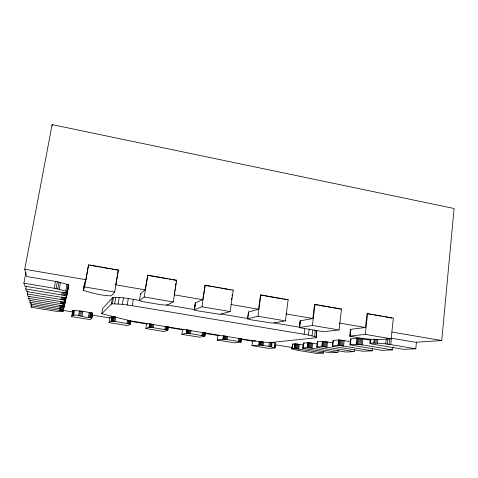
<?xml version="1.0" encoding="UTF-8"?>
<svg xmlns="http://www.w3.org/2000/svg" width="478" height="478" viewBox="0 0 478 478"><rect width="100%" height="100%" fill="white"/><g stroke="black" fill="none" stroke-linecap="round" stroke-linejoin="round"><path stroke-width="0.72" d="M52.114 126.096L52.126 124.609L454.1 208.504L441.744 340.551L415.263 342.254L391.434 338.221L390.765 344.608L415.8 348.803L416.452 342.224M349.741 336.106L365.294 334.397L391.165 338.765L393.334 318.109L367.6 313.604L367.008 313.699L365.479 327.514L350.505 329.372L349.741 336.106L362.455 338.478L376.019 339.756L391.165 338.765M370.994 340.193L358.416 338.316L350.649 338.902L349.968 344.841L382.095 350.362L392.617 349.872L392.928 346.909M415.8 348.803L403.832 349.352L372.619 344.154C361.655 342.218 388.524 343.455 385.728 343.963L386.254 338.998M390.765 344.608L387.413 344.136L388.011 338.46M389.128 344.357L389.725 338.681M374.674 343.031L375.057 339.517M375.923 343.079L376.305 339.565M377.435 343.198L377.811 339.679M369.858 343.455L370.354 339.201M370.438 340.844L370.587 339.464M370.271 343.288L370.725 339.135M372.201 350.816L343.551 346.096C341.89 345.218 326.659 345.612 334.988 346.67L362.874 351.246L372.201 350.816L372.434 348.635M373.766 343.043L374.226 338.842M392.617 349.872L359.958 344.507L360.627 338.514M361.159 344.662L361.828 338.669M362.312 344.841L362.975 338.848M365.294 334.397L367.6 313.604M354.073 351.653L326.916 347.207C325.363 346.395 311.417 346.711 319.286 347.715L345.755 352.041L354.073 351.653L354.317 349.502M349.968 344.841L356.265 344.274L356.935 338.305M356.265 344.274L356.881 344.262L357.55 338.287M356.881 344.262L357.741 344.297L358.416 338.316M357.741 344.297L358.793 344.387L359.462 338.394M350.105 335.903L350.864 329.282M350.296 344.686L350.96 338.842M339.051 329.957L341.495 309.039L315.014 304.408L314.518 304.528L312.797 318.509L300.184 320.834L299.419 327.657L323.486 331.702L339.051 329.957L312.433 325.458L299.342 327.52M337.952 345.552L338.603 339.942L350.727 341.543M338.502 345.546L339.159 339.93M337.88 352.406L312.068 348.199C310.592 347.452 297.788 347.685 305.221 348.659L330.418 352.752L337.88 352.406L338.131 350.266M339.29 345.582L339.948 339.96M340.258 345.666L340.916 340.031M341.346 345.785L341.997 340.151M342.463 345.929L343.114 340.294M343.551 346.096L344.202 340.461M332.413 346.06L333.046 340.473L338.603 339.942M332.706 346.186L333.315 340.414M321.7 346.693L322.339 341.394L332.628 342.726M322.202 346.687L322.841 341.382M322.925 346.723L323.564 341.411M323.827 346.801L324.46 341.489M303.632 345.014L295.792 343.879L292.512 344.1L291.915 348.815L296.778 350.177L316.585 353.391L323.325 353.075L323.498 351.653M324.837 346.914L325.47 341.597M325.894 347.052L326.528 341.734M326.916 347.207L327.55 341.89M139.964 300.423C130.882 299.276 121.549 296.509 112.396 297.824L102.651 308.43L101.748 313.729L130.183 320.816L252.498 340.665L263.748 342.158L270.984 342.511L315.116 337.874L316.185 337.605L314.608 336.554L315.349 330.459L314.064 330.089M316.018 337.157L316.753 331.093L315.349 330.459M316.185 337.605L316.753 331.093M316.795 347.148L317.392 341.872L322.339 341.394M316.998 347.022L317.625 341.818M314.608 336.554L308.441 335.06L309.2 328.918M307.193 347.709L307.808 342.69L317.063 343.885M307.647 347.703L308.262 342.684M308.316 347.739L308.931 342.714M309.152 347.811L309.774 342.786M312.433 325.458L315.014 304.408M310.103 347.918L310.718 342.887M312.026 335.837L312.69 330.394M311.094 348.05L311.71 343.019M312.068 348.199L312.684 343.162M323.325 353.075L297.806 348.952L298.403 344.172M298.726 349.089L299.324 344.309M308.441 335.06L304.116 334.277L304.791 328.81M302.819 348.121L303.381 343.12L307.808 342.69M302.968 348.002L303.584 343.073M303.118 348.229L303.291 346.825M291.998 348.91L292.512 344.1M291.915 348.815L292.751 344.041M292.154 348.761L294.149 348.617L294.753 343.861M294.149 348.617L294.567 348.617L295.171 343.849M294.567 348.617L295.189 348.653L295.792 343.879M295.189 348.653L295.972 348.725L296.575 343.951M299.419 327.657L300.184 320.834M295.972 348.725L296.868 348.826L297.465 344.046M299.616 327.424L300.453 320.726M252.659 340.724L251.996 345.648L269.126 348.408L274.784 347.96L274.952 346.658M275.125 345.355L275.585 343.335L274.784 347.96M274.88 347.811L275.477 343.234L271.492 342.105L270.883 346.729L274.987 347.906M285.42 320.893L288.15 299.712L260.886 294.944L260.486 295.081L258.574 309.236L248.458 312.05L247.526 318.82L251.267 319.848L272.436 323.128L285.42 320.893L258.006 316.257L247.526 318.82M270.883 346.729L268.845 346.353L269.371 342.385M269.951 346.544L270.47 342.577M271.582 346.897L272.191 342.278M274.468 347.679L275.065 343.09M251.996 345.648L260.42 345.068L260.863 341.758M260.42 345.068L261.269 345.164L261.711 341.854M268.845 346.353L262.171 345.283L262.703 341.316M263.067 345.421L263.509 342.111M258.006 316.257L260.886 294.944M258.765 344.979L259.207 341.68M259.124 344.973L259.566 341.668M259.691 345.002L260.134 341.698M241.498 338.735L241.037 342.051L238.432 341.441L238.892 338.113M239.275 341.585L239.741 338.263M240.004 341.728L240.464 338.406M240.565 341.86L241.02 338.538M217.968 335.09L217.257 340.061L234.704 342.869L240.924 342.099L241.372 338.651M247.694 318.975L248.638 311.931M217.257 340.061L222.915 339.189L223.387 335.867M222.915 339.189L223.238 339.177L223.71 335.849M223.238 339.177L223.77 339.201L224.242 335.873M223.77 339.201L224.481 339.266L224.953 335.932M224.481 339.266L225.317 339.356L225.789 336.022M231.567 299.515L231.764 298.087M232.069 295.954L232.272 294.526M238.432 341.441L226.219 339.476L226.691 336.142M230.193 311.554L233.228 290.11L205.152 285.199L202.732 299.694L195.353 302.885L194.241 309.869L198.37 310.969L219.952 314.321L230.193 311.554L201.961 306.78L194.241 309.869M227.128 339.619L227.6 336.279M205.289 332.861L204.799 336.201L202.015 335.562L202.505 332.204M202.881 335.711L203.371 332.353M203.64 335.855L204.13 332.503M204.237 335.992L204.727 332.646M204.632 336.112L205.122 332.766M182.626 329.354L181.867 334.361L199.643 337.223L204.727 336.255L205.217 332.915M201.961 306.78L205.152 285.199M181.867 334.361L186.372 333.291L186.976 329.27M186.372 333.291L187.161 329.916M186.653 333.274L187.155 333.291L187.663 329.934M187.155 333.291L187.842 333.345L188.344 329.987M187.842 333.345L188.661 333.441L189.169 330.077M188.661 333.441L189.563 333.56L190.071 330.196M202.015 335.562L190.483 333.698L190.991 330.334M194.325 309.744L195.353 302.885M194.51 310.049L194.815 307.999M195.018 306.631L195.221 305.263M168.381 326.868L167.832 330.298L164.88 329.563L165.406 326.181M165.77 329.718L166.296 326.337M166.565 329.868L167.085 326.492M167.198 330.017L167.724 326.635M167.641 330.143L168.166 326.767M174.518 292.65L174.183 294.812L202.732 299.694M174.739 291.204L174.96 289.764M175.187 288.318L175.408 286.878M175.629 285.432L175.964 283.269M176.191 281.823L176.657 280.216L173.299 301.935L167.061 305.161L161.134 304.725L142.647 301.6L139.427 300.668L144.207 297.017L147.732 275.161L176.657 280.216M146.615 323.51L145.808 328.559L149.118 327.281L149.65 323.899M149.118 327.281L149.895 323.869M149.357 327.251L149.823 327.263L150.361 323.875M149.823 327.263L150.486 327.316L151.024 323.923M150.486 327.316L151.293 327.406L151.831 324.012M151.293 327.406L152.195 327.526L152.733 324.132M152.195 327.526L153.127 327.669L153.665 324.275M139.427 300.668L140.532 293.576L145.198 289.859L147.732 275.161M109.928 317.559L109.068 322.644L127.524 325.62L130.213 324.227L127.017 323.451L127.578 320.039M127.931 323.606L128.492 320.194M128.755 323.767L129.317 320.356M101.748 313.729L111.344 304.086L112.396 303.793L122.386 304.319L132.292 305.711L133.338 299.312M129.436 323.917L129.998 320.511M129.926 324.048L130.482 320.648M130.213 324.227L130.745 320.756M122.386 304.319L123.449 297.925M127.232 304.934L128.289 298.529M111.129 321.144L111.93 316.376L113.985 316.46L113.184 321.252L111.129 321.144L109.068 322.644M111.326 321.108L112.127 316.334M111.756 321.114L112.557 316.334M114.702 303.727L115.766 297.382M112.39 321.162L113.19 316.376M113.184 321.252L114.087 321.371L114.887 316.579M114.087 321.371L115.031 321.515L115.831 316.723M118.108 303.906L119.171 297.531M111.344 304.086L112.396 297.824M112.396 303.793L113.459 297.483M118.371 270.022L114.672 292.028L111.35 295.81C101.922 295.703 92.403 293.235 83.429 290.397L84.51 283.06L85.903 279.72L88.555 264.812L118.371 270.022L115.778 284.828L145.198 289.859M71.622 316.621C73.469 312.218 84.965 318.318 88.4 317.213L89.231 312.397L92.607 313.156L91.848 318.031L90.438 319.645L71.622 316.621L72.728 310.473M91.848 318.031L89.338 317.374L90.175 312.558M90.199 317.541L91.029 312.726M90.928 317.697L91.752 312.887M91.465 317.84L92.29 313.036M91.776 317.954L92.607 313.156M80.776 315.994L81.618 311.166L89.231 312.397M82.049 316.185L82.891 311.363M72.937 315.223L73.779 310.437L81.618 311.166M73.737 315.283L74.586 310.485M78.535 315.725L79.378 310.903M83.429 290.397L84.51 283.06M79.575 315.839L80.424 311.011M83.262 290.17L84.678 286.955L88.555 264.812M72.208 315.283L73.056 310.509L73.779 310.437M72.411 315.223L73.259 310.443M27.849 291.066L27.306 293.964L61.094 299.533L61.572 296.862M26.26 286.089L25.722 288.951L61.859 294.95L62.373 292.1M30.204 300.787L29.929 302.245L59.822 307.115L60.18 305.113M29.098 296.229L28.698 298.356L60.419 303.554L60.802 301.433M31.429 303.536L31.028 305.711L59.29 310.288L59.553 308.848M31.028 305.711L31.53 307.3L53.022 310.778C55.4 311.417 68.336 312.427 60.288 310.461L60.676 308.298M29.929 302.245L30.49 304.026L59.547 308.746C62.905 310.312 66.215 307.754 60.879 307.294L61.238 305.299M28.698 298.356L29.331 300.357L60.114 305.388C63.705 307.103 67.183 304.205 61.537 303.751L61.919 301.63M27.306 293.964L28.029 296.229L60.742 301.606C64.614 303.5 68.276 300.19 62.283 299.742L62.761 297.071M25.722 288.951L26.541 291.538L61.465 297.316C65.647 299.419 69.519 295.619 63.132 295.177L63.64 292.327M61.214 310.64L61.602 308.483M61.853 307.485L62.212 305.49M62.57 303.954L62.953 301.839M63.383 299.963L63.861 297.298M64.309 295.422L64.817 292.572M62.003 310.814L62.26 309.374M62.69 307.677L63.042 305.681M63.455 304.157L63.837 302.042M25.926 272.454L23.9 283.191L24.844 286.173L62.283 292.416L67.5 292.775L67.512 291.7L65.779 291.096L66.998 284.291L57.336 281.715L26.649 276.493L24.754 269.269L52.126 124.609M64.321 300.184L64.799 297.519M62.6 310.969L62.988 308.818M65.313 295.661L65.821 292.817M63.317 307.844L63.676 305.854M62.899 311.023L63.407 308.185M64.124 304.343L64.626 301.528M62.971 311.1L63.484 308.232M62.971 311.662L64.01 305.902M65.032 300.387L65.51 297.728M63.586 309.093L64.363 303.954M63.825 308.089L65.038 301.684M66.072 295.888L66.579 293.044M66.854 291.419L68.067 284.631L66.998 284.291M64.393 305.741L65.211 300.304M64.661 304.611L65.54 299.7M65.295 301.965L66.299 295.912M65.6 300.686L66.43 296.043M66.627 294.998L67.243 291.538M66.532 296.073L67.29 291.825M66.323 297.68L67.314 292.136M66.669 296.217L68.718 284.93L68.067 284.631M67.5 292.775L68.718 284.93M65.779 291.096L56.087 288.604L57.336 281.715M57.784 288.963L59.033 282.08M59.236 289.315L60.473 282.45M23.9 283.191L54.253 288.27L55.508 281.375M31.53 307.3L31.793 305.896M63.861 306.691L63.867 306.075M68.689 286.101L68.91 285.157M73.056 310.509L72.471 311.901L62.929 310.353M111.93 316.376L109.922 317.972L92.003 315.068M147.941 323.379L146.662 323.935L130.572 321.324M232.876 290.254L233.228 290.11M167.832 330.298L163.924 331.475L145.808 328.559M288.15 299.712L284.022 299.192M183.958 329.444L182.716 329.778L168.358 327.454M340.951 309.147L341.495 309.039M219.468 335.275L218.099 335.52L204.895 333.375M255.748 340.802L252.838 341.155L241.312 339.284M385.728 343.963L387.413 344.136M358.793 344.387L359.958 344.507M225.317 339.356L226.219 339.476M296.868 348.826L297.806 348.952M261.269 345.164L262.171 345.283M189.563 333.56L190.483 333.698M115.031 321.515L127.017 323.451M153.127 327.669L164.88 329.563M275.113 344.769L292.016 347.506M132.292 305.711L304.116 334.277M166.469 304.874L194.444 309.577M220.95 314.028L248.19 318.605M273.96 322.931L299.724 327.257M84.678 286.955L114.672 292.028M144.207 297.017L173.299 301.935M24.754 269.269L85.903 279.72M230.856 304.498L258.574 309.236M285.886 313.909L312.797 318.509M339.332 323.044L365.479 327.514M391.99 332.049L441.744 340.551M59.29 310.288L60.288 310.461M88.4 317.213L89.338 317.374M59.822 307.115L60.879 307.294M89.93 265.266L91.382 265.517M92.834 265.774L99.364 266.915M100.816 267.166L102.268 267.423M103.72 267.674L110.251 268.815M111.703 269.072L113.155 269.323M114.606 269.58L118.233 270.213M147.541 275.334L167.748 278.871M169.194 279.122L170.64 279.373M172.08 279.624L176.412 280.383M204.853 285.354L214.192 286.985M215.632 287.236L217.066 287.487M218.506 287.744L219.94 287.995M221.38 288.246L227.845 289.375M229.285 289.626L230.719 289.877M260.486 295.081L263.432 295.595M264.902 295.852L274.462 297.525M275.931 297.782L282.552 298.935M314.518 304.528L318.187 305.167M319.657 305.424L326.265 306.577M327.735 306.834L337.283 308.507M338.747 308.764L340.216 309.021M367.008 313.699L372.882 314.727M374.352 314.984L380.96 316.143M382.424 316.394L383.894 316.651M385.364 316.908L391.966 318.067M60.419 303.554L61.537 303.751M61.094 299.533L62.283 299.742M61.859 294.95L63.132 295.177M54.253 288.27L56.087 288.604M304.253 343.455L303.381 343.12M292.596 344.202L292.99 344.345M317.721 342.081L317.392 341.872M333.351 340.7L333.046 340.473M140.914 293.946L140.532 293.576"/></g></svg>
